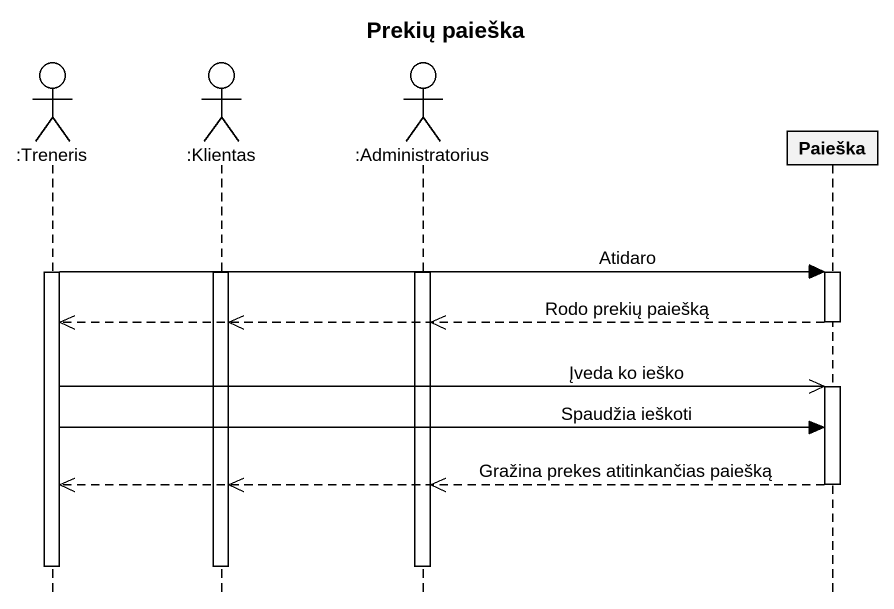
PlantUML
@startuml
title Prekių paieška
hide footbox
actor ":Treneris" as Treneris
actor ":Klientas" as Klientas
actor ":Administratorius" as Administratorius
participant Paieška

activate Administratorius
activate Klientas
activate Treneris
Administratorius -> Paieška : Atidaro
Klientas ->> Paieška
Treneris ->> Paieška
activate Paieška
Paieška -->> Administratorius : Rodo prekių paiešką
Paieška -->> Klientas
Paieška -->> Treneris
deactivate Paieška
Administratorius ->> Paieška : Įveda ko ieško
Klientas ->> Paieška
Treneris ->> Paieška
activate Paieška
Administratorius -> Paieška : Spaudžia ieškoti
Klientas -> Paieška
Treneris -> Paieška
Paieška -->> Administratorius : Gražina prekes atitinkančias paiešką
Paieška -->> Treneris
Paieška -->> Klientas
deactivate Paieška
deactivate Administratorius
deactivate Klientas
deactivate Treneris
@enduml
